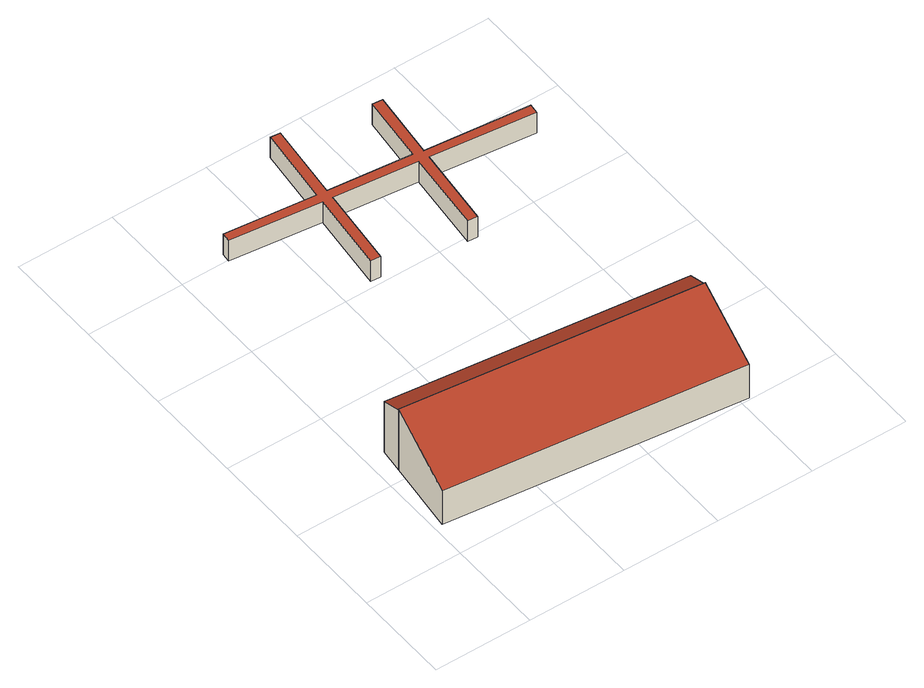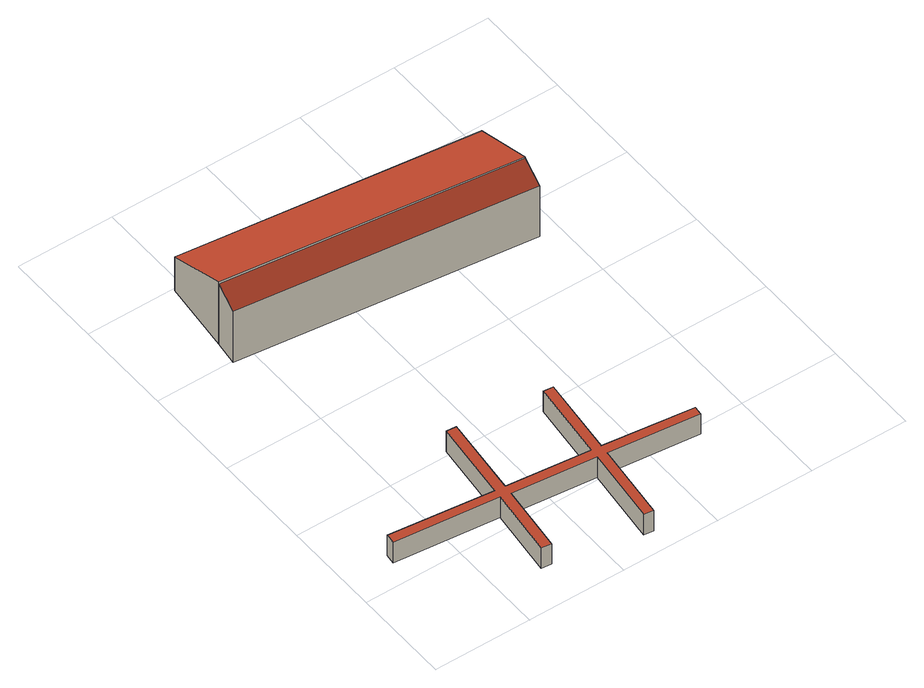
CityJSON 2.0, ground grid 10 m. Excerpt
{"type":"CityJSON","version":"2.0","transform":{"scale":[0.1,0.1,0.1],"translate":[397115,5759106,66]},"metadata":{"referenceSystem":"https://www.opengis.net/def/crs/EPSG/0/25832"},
"CityObjects":{
"building1":{"type":"Building","attributes":{"Gemeindeschluessel":"05558020","Geometrietyp2DReferenz":"3000","function":"31001_2700","roofType":"2100","measuredHeight":7.59},"geometry":[{"type":"Solid","lod":"2","boundaries":[[[[0,1,2,3]],[[4,5,1,0]],[[6,7,5,4]],[[3,2,7,6]],[[4,0,3,6]],[[1,5,7,2]]]],"semantics":{"surfaces":[{"type":"WallSurface"},{"type":"RoofSurface"},{"type":"GroundSurface"}],"values":[[0,0,0,0,1,2]]}}]},
"building2":{"type":"Building","attributes":{"Gemeindeschluessel":"05558020","Geometrietyp2DReferenz":"3000","function":"51009_1610","roofType":"2100","measuredHeight":7.48},"geometry":[{"type":"Solid","lod":"2","boundaries":[[[[8,9,1,10]],[[11,12,9,8]],[[13,5,12,11]],[[10,1,5,13]],[[11,8,10,13]],[[9,12,5,1]]]],"semantics":{"surfaces":[{"type":"WallSurface"},{"type":"RoofSurface"},{"type":"GroundSurface"}],"values":[[0,0,0,0,1,2]]}}]},
"building3":{"type":"Building","attributes":{"Gemeindeschluessel":"05558020","Geometrietyp2DReferenz":"3000","function":"51009_1700","roofType":"1000","measuredHeight":2.48},"geometry":[{"type":"Solid","lod":"2","boundaries":[[[[14,15,16,17]],[[18,19,15,14]],[[20,21,19,18]],[[22,23,21,20]],[[24,25,23,22]],[[26,27,25,24]],[[28,29,27,26]],[[30,31,29,28]],[[32,33,31,30]],[[34,35,33,32]],[[36,37,35,34]],[[38,39,37,36]],[[40,41,39,38]],[[42,43,41,40]],[[44,45,43,42]],[[46,47,45,44]],[[48,49,47,46]],[[50,51,49,48]],[[52,53,51,50]],[[17,16,53,52]],[[50,48,46,44,42,40,38,36,34,32,30,28,26,24,22,20,18,14,17,52]],[[15,19,21,23,25,27,29,31,33,35,37,39,41,43,45,47,49,51,53,16]]]],"semantics":{"surfaces":[{"type":"WallSurface"},{"type":"RoofSurface"},{"type":"GroundSurface"}],"values":[[0,0,0,0,0,0,0,0,0,0,0,0,0,0,0,0,0,0,0,0,1,2]]}}]}
},
"vertices":[
[17,111,78],[17,111,3],[8,37,3],[8,37,44],[317,76,79],[317,76,3],[309,2,44],[309,2,3],
[20,136,65],[20,136,3],[17,111,77],[320,101,65],[320,101,3],[317,76,77],
[245,457,28],[245,457,3],[237,388,3],[237,388,28],[255,456,28],[255,456,3],[247,386,28],[247,386,3],[353,375,28],[353,375,3],[352,365,28],[352,365,3],[246,377,28],[246,377,3],[237,295,28],[237,295,3],[227,296,28],[227,296,3],[236,378,28],[236,378,3],[151,387,28],[151,387,3],[142,306,28],[142,306,3],[132,307,28],[132,307,3],[141,388,28],[141,388,3],[49,399,28],[49,399,3],[50,408,28],[50,408,3],[142,398,28],[142,398,3],[151,477,28],[151,477,3],[161,476,28],[161,476,3],[152,397,28],[152,397,3]
]}
